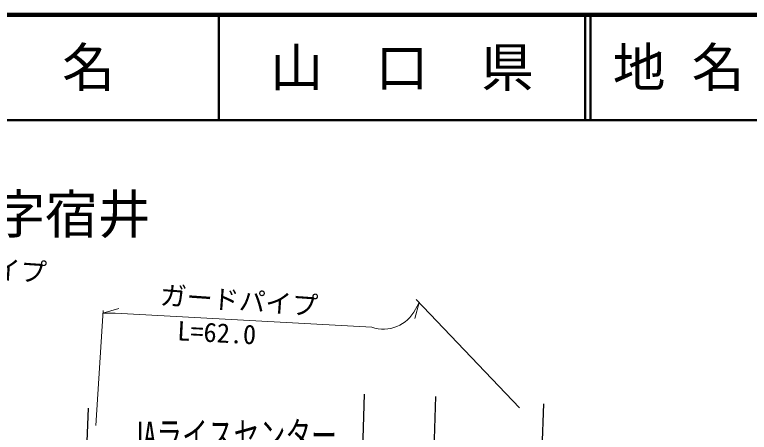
# Model space of a CAD drawing. Units: millimetres, scale not verified. Extents: x 40000 to 680000, y 20000 to 380000.
# Drawn here: x 313622 to 383336, y 340351 to 380000 of the extents above; entities that cross this region are included whole.
import ezdxf
from ezdxf.enums import TextEntityAlignment as Align

# ---------------------------------------------------------------- set-up
doc = ezdxf.new("R2010")
doc.units = ezdxf.units.MM
doc.header["$LTSCALE"] = 1000
for name, color, linetype, lineweight in [('M-BGD', 7, 'Continuous', 25), ('M-STR-HTXT', 7, 'Continuous', 13), ('M-TTL', 2, 'Continuous', 140), ('M-TTL-LINE', 7, 'Continuous', 50)]:
    doc.layers.add(name, color=color, linetype=linetype, lineweight=lineweight)
doc.layers.add('M-BMK-HTXT', color=7, linetype='Continuous')
doc.layers.add('M-TTL-TXT', color=7, linetype='Continuous')
doc.styles.add('ＭＳ ゴシック', font='')
doc.styles.get('ＭＳ ゴシック').set_extended_font_data('MS Gothic')

msp = doc.modelspace()

# ---------------------------------------------------------------- linework, layer by layer
at = {"layer": 'M-BGD'}
for p, q in [((346799, 343975), (346437, 333655)), ((353570, 343737), (353152, 331610)), ((363109, 322171), (363829, 343049)), ((320585, 342628), (320302, 334572))]:
    msp.add_line(p, q, dxfattribs=at)
at = {"layer": 'M-STR-HTXT'}
for p, q in [((361516, 342660), (351718, 352974)), ((322000, 351668), (323499, 352092)), ((352018, 352660), (351607, 351158)), ((351644, 352037), (352018, 352660)), ((321330, 340991), (322022, 351924)), ((323143, 351671), (322000, 351668)), ((323143, 351671), (347503, 350332))]:
    msp.add_line(p, q, dxfattribs=at)
msp.add_arc((348614, 353513), 3370, 250.7466, 334.01367, dxfattribs=at)
at = {"layer": 'M-TTL'}
msp.add_line((680000, 380000), (40000, 380000), dxfattribs=at)
at = {"layer": 'M-TTL-LINE'}
for p, q in [((333000, 380000), (333000, 370000)), ((367750, 380000), (367750, 370000)), ((368250, 380000), (368250, 370000)), ((40000, 370000), (680000, 370000))]:
    msp.add_line(p, q, dxfattribs=at)

# ---------------------------------------------------------------- texts
at = {"layer": 'M-BGD', "style": 'ＭＳ ゴシック', "width": 0.7}
msp.add_text('JAライスセンター', height=2566, dxfattribs=at).set_placement((324613, 338025), align=Align.BOTTOM_LEFT)
at = {"layer": 'M-BMK-HTXT', "style": 'ＭＳ ゴシック'}
msp.add_text('熊毛郡田布施町大字宿井', height=3666, dxfattribs=at).set_placement((271506, 358128), align=Align.BOTTOM_LEFT)
at = {"layer": 'M-STR-HTXT', "style": 'ＭＳ ゴシック'}
for s, rotation, p in [('ガードパイプ ', 356.1, (301580, 355066)), ('ガードパイプ ', 356, (327332, 351933)), ('L=62.0', 357, (328986, 348541))]:
    msp.add_text(s, height=1833, rotation=rotation, dxfattribs=at).set_placement(p, align=Align.BOTTOM_LEFT)
at = {"layer": 'M-TTL-TXT', "style": 'ＭＳ ゴシック'}
for s, p in [('県\u3000名', (315625, 375000)), ('山\u3000口\u3000県', (350375, 375000))]:
    msp.add_text(s, height=3666, dxfattribs=at).set_placement(p, align=Align.MIDDLE_CENTER)
msp.add_text('地 名', height=3666, dxfattribs=at).set_placement((370380, 375000), align=Align.MIDDLE_LEFT)

doc.saveas('drawing.dxf')
